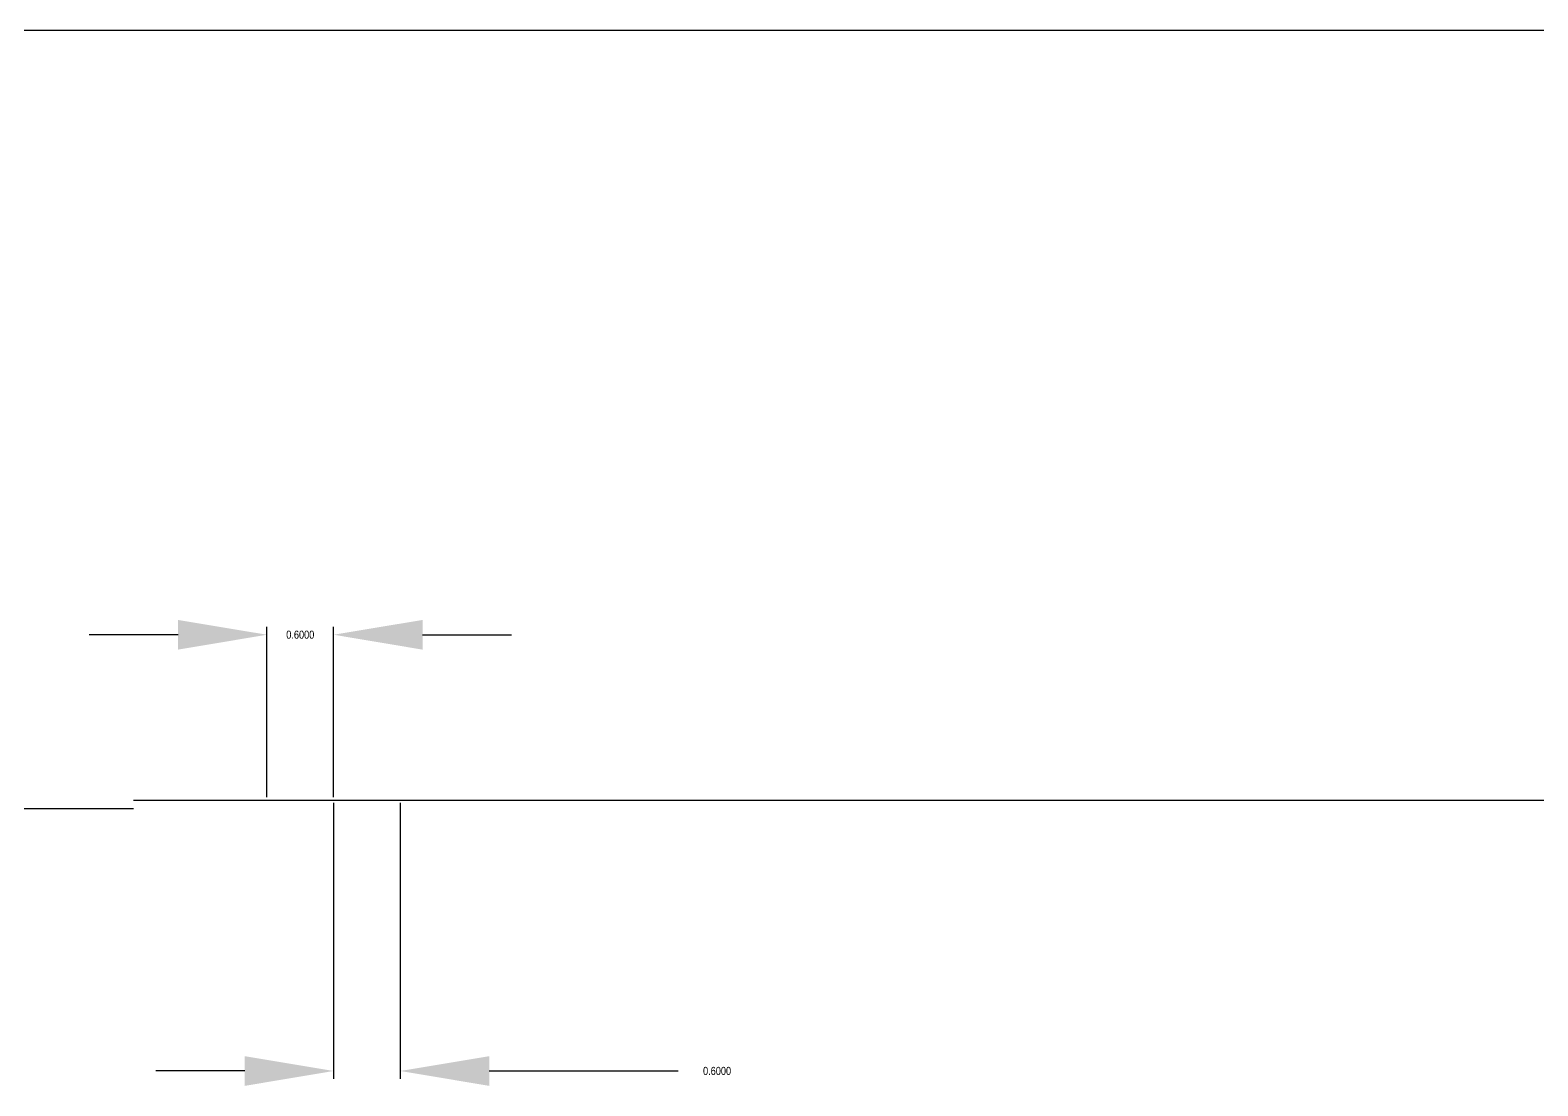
# Model space of a CAD drawing. Header units: metres. Extents: x 507649 to 509016, y 6966950 to 6967777.
# Drawn here: x 508582.38 to 508595.95, y 6967724.25 to 6967733.75 of the extents above; entities that cross this region are included whole.
import ezdxf

# ---------------------------------------------------------------- set-up
doc = ezdxf.new("R2010")
doc.units = ezdxf.units.M
doc.layers.get('DEFPOINTS').update_dxf_attribs({"color": 11})
doc.layers.add('_Design Non Plottable', color=45, linetype='Continuous', plot=False)
doc.layers.add('XREF', color=7, linetype='Continuous')
doc.styles.get("Standard").update_dxf_attribs({"font": 'ARIALN.TTF'})
doc.dimstyles.get("Standard").update_dxf_attribs({"dimtxt": 2.5, "dimasz": 3, "dimexe": 1.5, "dimexo": 2.5, "dimgap": 1.5, "dimtad": 1, "dimdsep": 46, "dimtxsty": 'Standard', "dimcen": 1.5, "dimclrd": 1, "dimclre": 1, "dimclrt": 7, "dimazin": 2, "dimtfac": 1, "dimtmove": 0, "dimatfit": 3, "dimfxl": 1, "dimarcsym": 0})

# ---------------------------------------------------------------- blocks, each defined once
blk = doc.blocks.new('*D29')
at = {"layer": '_Design Non Plottable', "lineweight": -2, "transparency": 16777216}
for p, q in [((508585.113, 6967726.799), (508585.113, 6967724.315)), ((508585.713, 6967726.799), (508585.713, 6967724.315)), ((508584.313, 6967724.387), (508583.513, 6967724.387)), ((508586.513, 6967724.387), (508588.214, 6967724.387))]:
    blk.add_line(p, q, dxfattribs=at)
at = {"layer": '_Design Non Plottable', "transparency": 16777216}
for points in [[(508584.313, 6967724.52), (508584.313, 6967724.253), (508585.113, 6967724.387)], [(508586.513, 6967724.52), (508586.513, 6967724.253), (508585.713, 6967724.387)]]:
    blk.add_solid(points, dxfattribs=at)
at = {"layer": 'DEFPOINTS', "color": 0, "transparency": 16777216}
for p in [(508585.113, 6967726.824), (508585.713, 6967726.824), (508585.713, 6967724.387)]:
    blk.add_point(p, dxfattribs=at)
at = {"layer": '_Design Non Plottable', "transparency": 16777216, "insert": (508588.563, 6967724.387), "char_height": 0.072, "attachment_point": 5}
blk.add_mtext('\\A1;0.6000', dxfattribs=at)
blk = doc.blocks.new('*D30')
at = {"layer": '_Design Non Plottable', "lineweight": -2, "transparency": 16777216}
for p, q in [((508584.513, 6967726.849), (508584.513, 6967728.383)), ((508585.113, 6967726.849), (508585.113, 6967728.383)), ((508583.713, 6967728.311), (508582.913, 6967728.311)), ((508585.913, 6967728.311), (508586.713, 6967728.311))]:
    blk.add_line(p, q, dxfattribs=at)
at = {"layer": '_Design Non Plottable', "transparency": 16777216}
for points in [[(508583.713, 6967728.444), (508583.713, 6967728.177), (508584.513, 6967728.311)], [(508585.913, 6967728.444), (508585.913, 6967728.177), (508585.113, 6967728.311)]]:
    blk.add_solid(points, dxfattribs=at)
at = {"layer": 'DEFPOINTS', "color": 0, "transparency": 16777216}
for p in [(508585.113, 6967728.311), (508584.513, 6967726.824), (508585.113, 6967726.824)]:
    blk.add_point(p, dxfattribs=at)
at = {"layer": '_Design Non Plottable', "transparency": 16777216, "insert": (508584.813, 6967728.311), "char_height": 0.072, "attachment_point": 5}
blk.add_mtext('\\A1;0.6000', dxfattribs=at)
blk = doc.blocks.new('XD_DESIGN_1')
at = {"layer": '_Design Non Plottable'}
for points in [[(508563.513, 6967733.749), (508603.513, 6967733.749)], [(508583.313, 6967726.824), (508603.513, 6967726.824)], [(508563.513, 6967726.749), (508583.313, 6967726.749)]]:
    blk.add_lwpolyline(points, dxfattribs=at)
for base, p1, p2, picture, middle in [((508585.113, 6967728.311), (508584.513, 6967726.824), (508585.113, 6967726.824), '*D30', (508584.813, 6967728.311)), ((508585.713, 6967724.387), (508585.113, 6967726.824), (508585.713, 6967726.824), '*D29', (508588.563, 6967724.387))]:
    dim = blk.add_linear_dim(base=base, p1=p1, p2=p2, dimstyle='Standard', override={"dimscale": 0.4, "dimasz": 2, "dimgap": 0.5, "dimclrd": 256, "dimclre": 256, "dimclrt": 256}, dxfattribs=at)
    dim.commit()
    dim.dimension.update_dxf_attribs({"geometry": picture, "text_midpoint": middle, "dimtype": 128})

msp = doc.modelspace()

# ---------------------------------------------------------------- block references
at = {"layer": 'XREF'}
msp.add_blockref('XD_DESIGN_1', (0, 0), dxfattribs=at)

doc.saveas('drawing.dxf')
